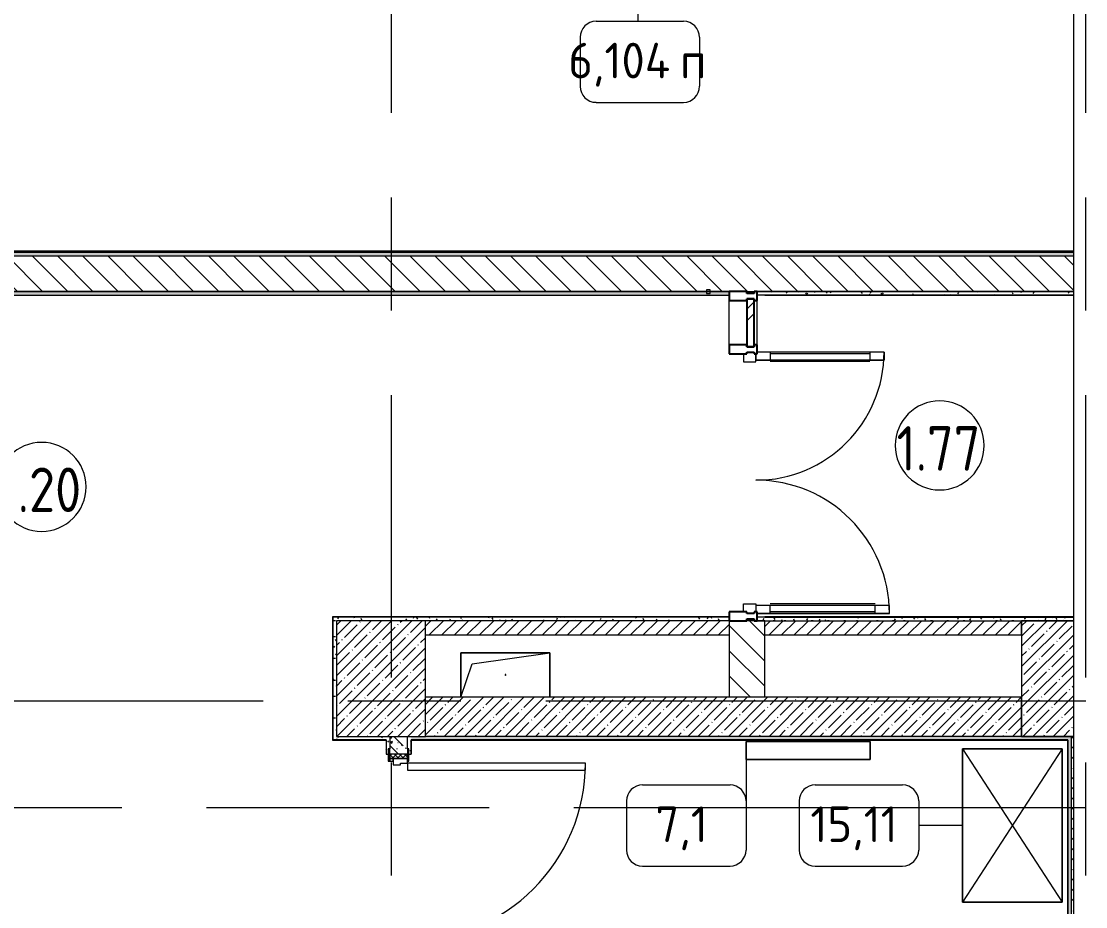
# Model space of a CAD drawing. Header units: millimetres. Extents: x 35840 to 252964, y -8553 to 29000.
# Drawn here: x 78580 to 84560, y 9942 to 14919 of the extents above; entities that cross this region are included whole.
import ezdxf

# ---------------------------------------------------------------- set-up
doc = ezdxf.new("R2010")
doc.units = ezdxf.units.MM
doc.linetypes.add('Осевая', pattern=[3175, 635, -476.25, 1587.5, -476.25])
for name, color, linetype, lineweight in [('A-AREA-IDEN', 7, 'Continuous', 9), ('A-DETL-GENF', 7, 'Continuous', 9), ('A-DOOR', 7, 'Continuous', 9), ('A-DOOR-FRAM-2', 7, 'Continuous', 9), ('A-GENM', 7, 'Continuous', 9), ('A-GLAZ-CURT', 7, 'Continuous', 9), ('A-GLAZ-CURT-1', 7, 'Continuous', 25), ('A-GLAZ-CWMG', 7, 'Continuous', 9), ('A-GLAZ-CWMG-1', 7, 'Continuous', 25), ('A-WALL', 7, 'Continuous', 9), ('I-FURN-IDEN', 7, 'Continuous', 9), ('I-WALL', 7, 'Continuous', 9), ('S-COLS', 7, 'Continuous', 9), ('Оси', 7, 'Continuous', 9), ('Оси-2', 7, 'Осевая', 9)]:
    doc.layers.add(name, color=color, linetype=linetype, lineweight=lineweight)
for name, color, linetype, lineweight, true_color in [('A-DOOR-1', 7, 'Continuous', 9, 0xc0c0c0), ('A-DOOR-FRAM-1', 7, 'Continuous', 9, 0xc0c0c0), ('A-WALL-1', 9, 'Continuous', 9, 0x808080), ('A-WALL-FNSH-1', 9, 'Continuous', 9, 0x808080), ('I-FURN-1', 9, 'Continuous', 9, 0x808080)]:
    doc.layers.add(name, color=color, linetype=linetype, lineweight=lineweight, true_color=true_color)
doc.styles.add('GOST Common', font='GOST_Common.ttf', dxfattribs={"height": 200})
doc.styles.add('GOST Common_1', font='GOST_Common.ttf', dxfattribs={"width": 0.9, "height": 250})
pattern_1 = [(45, (600, 0), (-57.02463, 57.02463), []), (45, (657.025, 0), (-57.02463, 57.02463), [100.806, -20.161, 3.353, -16.808])]
pattern_2 = [(135, (600, 0), (-70.71068, -70.71068), [])]
pattern_3 = [(0, (600, 0), (121.92, 30.48), [10.058, -81.382, 10.058, -81.382, -487.68]), (0, (600, 0), (121.92, 30.48), [-182.88, 10.058, -172.822, 10.058, -81.382, -213.36]), (0, (600, 0), (121.92, 30.48), [-457.2, 10.058, -50.902, 10.058, -142.342]), (120, (645.72, 15.24), (-87.356454, 90.345817), [10.058, -81.382, 10.058, -81.382, -487.68]), (120, (645.72, 15.24), (-87.356454, 90.345817), [-182.88, 10.058, -172.822, 10.058, -81.382, -213.36]), (120, (645.72, 15.24), (-87.356454, 90.345817), [-457.2, 10.058, -50.902, 10.058, -142.342]), (240, (660.96, 76.2), (-34.563546, -120.825817), [10.058, -81.382, 10.058, -81.382, -487.68]), (240, (660.96, 76.2), (-34.563546, -120.825817), [-182.88, 10.058, -172.822, 10.058, -81.382, -213.36]), (240, (660.96, 76.2), (-34.563546, -120.825817), [-457.2, 10.058, -50.902, 10.058, -142.342])]

# ---------------------------------------------------------------- blocks, each defined once
blk = doc.blocks.new('Системная панель - Стекло - 40мм-22736316-План расстановки мебели и оборудования 1 этажа в осях 12-23')
at = {"layer": 'A-GLAZ-CURT'}
h = blk.add_hatch(dxfattribs=at)
h.set_pattern_fill('FP_48', color=256, style=0, pattern_type=2)
h.set_pattern_definition([(135, (13125, -82197), (-282.8427, -282.8427), [200, -600]), (135, (13225, -82397), (-282.8427, -282.8427), [600, -200]), (135, (13325, -81997), (-282.8427, -282.8427), [200, -600])])
h.paths.add_polyline_path([(135, 0), (-135, 0), (-135, -40), (135, -40)])
at = {"layer": 'A-GLAZ-CURT-1'}
for p, q in [((135, 0), (-135, 0)), ((-135, 0), (-135, -40)), ((135, -40), (135, 0)), ((-135, -40), (135, -40))]:
    blk.add_line(p, q, dxfattribs=at)
blk = doc.blocks.new('Прямоугольный импост - Импост структурный с накладкой - 160мм Темный-32274872-План расстановки мебели и оборудования 1 этажа в осях 12-23')
at = {"layer": 'A-GLAZ-CWMG'}
for p, q in [((82557, 13100), (82557, 13350)), ((82714, 13100), (82714, 13350))]:
    blk.add_line(p, q, dxfattribs=at)
blk = doc.blocks.new('Прямоугольный импост - Импост структурный с накладкой - 160мм Темный-30755840-План расстановки мебели и оборудования 1 этажа в осях 12-23')
at = {"layer": 'A-GLAZ-CWMG-1'}
for p, q in [((-50, 40), (-50, 140)), ((-50, 140), (0, 140)), ((0, 140), (0, 40)), ((-40, 40), (-50, 40)), ((-50, -17), (-50, 0)), ((-50, 0), (-40, 0)), ((-40, 0), (-40, 40)), ((-10, 40), (-10, 0)), ((0, 40), (-10, 40)), ((-10, 0), (0, 0)), ((0, 0), (0, -17)), ((0, -17), (-50, -17))]:
    blk.add_line(p, q, dxfattribs=at)
blk = doc.blocks.new('Дверь_Витражная_остекление_ - ДВН_CОШ в витраже В-7-32274869-План расстановки мебели и оборудования 1 этажа в осях 12-23')
at = {"layer": 'A-DETL-GENF'}
for p, q in [((-735, 730), (-690, 730)), ((-735, 730), (-735, 17)), ((-690, 730), (-735, 730)), ((-735, 730), (-735, 17)), ((-690, 730), (-690, 10)), ((-690, 10), (-690, 730)), ((735, 760), (690, 760)), ((690, 760), (690, 10)), ((735, 760), (690, 760)), ((690, 760), (690, 10)), ((735, 760), (735, 17)), ((735, 17), (735, 760)), ((681, 680), (681, 90)), ((735, 680), (690, 680)), ((725, 680), (725, 90)), ((-735, 650), (-690, 650)), ((-725, 650), (-725, 90)), ((-681, 650), (-681, 90)), ((-735, 90), (-690, 90)), ((735, 90), (690, 90)), ((-690, 10), (-725, 10)), ((-725, 10), (-690, 10)), ((-680, 10), (-725, 10)), ((-680, -60), (-680, 10)), ((680, -60), (680, 10)), ((680, 10), (725, 10)), ((690, 10), (725, 10)), ((690, 10), (725, 10)), ((-725, -60), (-680, -60)), ((725, -60), (680, -60))]:
    blk.add_line(p, q, dxfattribs=at)
at = {"layer": 'A-DOOR-1'}
for p, q in [((-735, 730), (-735, 17)), ((735, 760), (735, 17))]:
    blk.add_line(p, q, dxfattribs=at)
for centre, radius, start, end in [((-735, 10), 720, 360, 90), ((735, 10), 750, 90, 180)]:
    blk.add_arc(centre, radius, start, end, dxfattribs=at)
blk = doc.blocks.new('Прямоугольный импост - Импост структурный с накладкой - 160мм Темный-30755836-План расстановки мебели и оборудования 1 этажа в осях 12-23')
at = {"layer": 'A-GLAZ-CWMG-1'}
for p, q in [((-25, 40), (-25, 140)), ((-25, 140), (25, 140)), ((25, 140), (25, 40)), ((-15, 40), (-25, 40)), ((-25, -17), (-25, 0)), ((-25, 0), (-15, 0)), ((-15, 0), (-15, 40)), ((15, 40), (15, 0)), ((25, 40), (15, 40)), ((15, 0), (25, 0)), ((25, 0), (25, -17)), ((25, -17), (-25, -17))]:
    blk.add_line(p, q, dxfattribs=at)
blk = doc.blocks.new('Прямоугольный импост - Импост структурный с накладкой - 160мм Темный-30755843-План расстановки мебели и оборудования 1 этажа в осях 12-23')
at = {"layer": 'A-GLAZ-CWMG-1'}
for p, q in [((0, 140), (-50, 140)), ((-50, 140), (-50, 40)), ((0, 40), (0, 140)), ((-50, 40), (-40, 40)), ((-40, 0), (-50, 0)), ((-50, 0), (-50, -17)), ((-40, 40), (-40, 0)), ((-10, 0), (-10, 40)), ((-10, 40), (0, 40)), ((0, 0), (-10, 0)), ((0, -17), (0, 0)), ((-50, -17), (0, -17))]:
    blk.add_line(p, q, dxfattribs=at)
blk = doc.blocks.new('110_Дверь_СКБ_1Ст_Внутренняя1 - Д-4 _п_ 1100x2100h_су мгн 2-33304581-План расстановки мебели и оборудования 1 этажа в осях 12-23')
at = {"layer": 'A-DOOR'}
h = blk.add_hatch(dxfattribs=at)
h.set_pattern_fill('FP_25', color=256, style=0, pattern_type=2)
h.set_pattern_definition([(135, (1751.41, 114.685), (-14.14214, -14.14214), []), (225, (1751.41, 114.685), (14.14214, -14.14214), [])])
h.paths.add_polyline_path([(562.5, 50), (537.5, 50), (537.5, -50), (562.5, -50)])
at = {"layer": 'A-DOOR-FRAM-2'}
h = blk.add_hatch(dxfattribs=at)
h.set_pattern_fill('FP_26', color=256, style=0, pattern_type=2)
h.set_pattern_definition([(45, (-371.384, 114.685), (-14.1421, 14.1421), []), (135, (-371.384, 114.685), (-14.1421, -14.1421), [])])
h.paths.add_polyline_path([(-537.5, 50), (-537.5, -50), (-512.5, -50), (-512.5, 50)])
at = {"layer": 'A-DOOR-1'}
for p, q in [((-487.5, 1050), (-487.5, 50)), ((-447.5, 1050), (-487.5, 1050)), ((-447.5, 50), (-447.5, 1050)), ((-487.5, 50), (-447.5, 50))]:
    blk.add_line(p, q, dxfattribs=at)
blk.add_arc((-487.5, 50), 1000, 360, 90, dxfattribs=at)
at = {"layer": 'A-DOOR-FRAM-1'}
for p, q in [((-497.5, 58), (-567.5, 58)), ((-567.5, 58), (-567.5, 50)), ((-567.5, 50), (-497.5, 50)), ((-512.5, 50), (-537.5, 50)), ((-537.5, 50), (-537.5, -50)), ((-487.5, 50), (-512.5, 50)), ((-512.5, 50), (-512.5, -30)), ((-512.5, -50), (-512.5, 50)), ((-497.5, 50), (-512.5, 50)), ((-512.5, 50), (-512.5, 49)), ((-512.5, 49), (-497.5, 49)), ((-497.5, 50), (-497.5, 58)), ((-497.5, 49), (-497.5, 50)), ((-487.5, 10), (-487.5, 50)), ((-477.5, 10), (-487.5, 10)), ((-477.5, -30), (-477.5, 10)), ((512.5, 10), (502.5, 10)), ((502.5, 10), (502.5, -30)), ((512.5, 50), (512.5, 10)), ((537.5, 50), (512.5, 50)), ((592.5, 58), (522.5, 58)), ((522.5, 58), (522.5, 50)), ((537.5, 50), (522.5, 50)), ((522.5, 50), (522.5, 49)), ((522.5, 50), (592.5, 50)), ((522.5, 49), (537.5, 49)), ((537.5, -30), (537.5, 50)), ((562.5, 50), (537.5, 50)), ((537.5, 50), (537.5, -50)), ((537.5, 49), (537.5, 50)), ((562.5, -50), (562.5, 50)), ((592.5, 50), (592.5, 58)), ((-497.5, -50), (-567.5, -50)), ((-567.5, -50), (-567.5, -58)), ((-567.5, -58), (-497.5, -58)), ((-537.5, -50), (-512.5, -50)), ((-512.5, -30), (-477.5, -30)), ((-497.5, -30), (-512.5, -30)), ((-512.5, -30), (-512.5, -50)), ((-512.5, -50), (-497.5, -50)), ((-497.5, -50), (-497.5, -30)), ((-497.5, -58), (-497.5, -50)), ((502.5, -30), (537.5, -30)), ((537.5, -30), (522.5, -30)), ((522.5, -30), (522.5, -50)), ((522.5, -50), (537.5, -50)), ((592.5, -50), (522.5, -50)), ((522.5, -50), (522.5, -58)), ((522.5, -58), (592.5, -58)), ((537.5, -50), (537.5, -30)), ((537.5, -50), (562.5, -50)), ((592.5, -58), (592.5, -50))]:
    blk.add_line(p, q, dxfattribs=at)
blk = doc.blocks.new('BSC_Колонна _Прямоугольная - 650х500-V61-План расстановки мебели и оборудования 1 этажа в осях 12-23')
at = {"layer": 'S-COLS'}
h = blk.add_hatch(dxfattribs=at)
h.set_pattern_fill('FP_82', color=256, style=0, pattern_type=2)
h.set_pattern_definition([(135, (11225, -80000), (-57.02463, -57.02463), []), (135, (11225, -79942.975), (-57.02463, -57.02463), [100.806, -20.161, 3.353, -16.808])])
h.paths.add_polyline_path([(325, -128.3), (325, 250), (-325, 250), (-325, -250), (325, -250)])
for p, q in [((325, 250), (-325, 250)), ((-325, 250), (-325, -250)), ((325, -250), (325, 250)), ((-325, -250), (325, -250))]:
    blk.add_line(p, q, dxfattribs=at)
blk = doc.blocks.new('GM_Отверстие прямоугольное _в плите_ - Отверстие-V66-План расстановки мебели и оборудования 1 этажа в осях 12-23')
at = {"layer": 'A-GENM'}
for p, q in [((-250, -125), (-250, 125)), ((-250, 125), (250, 125)), ((250, 125), (-250, 125)), ((-250, 125), (-250, -125)), ((-187.5, 62.5), (250, 125)), ((250, 125), (250, -125)), ((250, -125), (250, 125)), ((-250, -125), (-187.5, 62.5))]:
    blk.add_line(p, q, dxfattribs=at)
for start, end in [(360, 180), (180, 360)]:
    blk.add_arc((0, 0), 2.5, start, end, dxfattribs=at)
blk = doc.blocks.new('Шкаф параметрический - 15_11-25643356-План расстановки мебели и оборудования 1 этажа в осях 12-23')
at = {"layer": 'I-FURN-1'}
for p, q in [((0, 0), (860, 560)), ((0, 560), (860, 0)), ((860, 560), (0, 560)), ((0, 560), (0, 0)), ((0, 0), (0, 560)), ((0, 560), (860, 560)), ((860, 0), (860, 560)), ((860, 560), (860, 0)), ((0, 0), (860, 0)), ((860, 0), (0, 0))]:
    blk.add_line(p, q, dxfattribs=at)
blk = doc.blocks.new('DET_L_Линия разрыва - М100-30654842-План расстановки мебели и оборудования 1 этажа в осях 12-23')
at = {"layer": 'A-DETL-GENF'}
blk.add_line((11739.9, 0), (0, 0), dxfattribs=at)
blk = doc.blocks.new('Марка_Мебель - В прямоуг_Balcon_Марка-25523697-План расстановки мебели и оборудования 1 этажа в осях 12-23')
at = {"layer": 'I-FURN-IDEN'}
for p, q in [((-2.455, 2.278), (2.455, 2.278)), ((-3.355, 1.378), (-3.355, -1.384)), ((3.355, 1.378), (3.355, -1.378)), ((-2.461, -2.278), (2.455, -2.278))]:
    blk.add_line(p, q, dxfattribs=at)
for centre, radius, start, end in [((-2.455, 1.378), 0.9, 90, 180), ((2.455, 1.378), 0.9, 0, 90), ((-2.461, -1.384), 0.893, 180, 270), ((2.455, -1.378), 0.9, 270, 0)]:
    blk.add_arc(centre, radius, start, end, dxfattribs=at)
blk = doc.blocks.new('Марка_Помещения - Номер-25198446-План расстановки мебели и оборудования 1 этажа в осях 12-23')
at = {"layer": 'A-AREA-IDEN'}
for start, end in [(360, 180), (180, 360)]:
    blk.add_arc((0, 0), 2.5, start, end, dxfattribs=at)

msp = doc.modelspace()

# ---------------------------------------------------------------- hatches: boundary and pattern name
at = {"layer": 'I-WALL'}
h = msp.add_hatch(dxfattribs=at)
h.set_pattern_fill('FP_20', color=256, style=0, pattern_type=2)
h.set_pattern_definition(pattern_2)
h.paths.add_polyline_path([(84490.7, 13400), (84490.7, 13600), (68650, 13600), (68650, 13400), (81921.1, 13400)])
h = msp.add_hatch(dxfattribs=at)
h.set_pattern_fill('FP_85', color=256, style=0, pattern_type=2)
h.set_pattern_definition(pattern_3)
h.paths.add_polyline_path([(84490.7, 13600), (84490.7, 13620), (70810, 13620), (70810, 13600), (81921.1, 13600)])
h = msp.add_hatch(dxfattribs=at)
h.set_pattern_fill('FP_85', color=256, style=0, pattern_type=2)
h.set_pattern_definition(pattern_3)
h.paths.add_polyline_path([(77312.8, 13380), (82557, 13380), (82557, 13400), (77299.8, 13400), (77299.8, 13380)])
h = msp.add_hatch(dxfattribs=at)
h.set_pattern_fill('FP_85', color=256, style=0, pattern_type=2)
h.set_pattern_definition(pattern_3)
h.paths.add_polyline_path([(84490.7, 13380), (84490.7, 13400), (82714, 13400), (82714, 13380), (82757, 13380)])
h = msp.add_hatch(dxfattribs=at)
h.set_pattern_fill('FP_85', color=256, style=0, pattern_type=2)
h.set_pattern_definition(pattern_3)
h.paths.add_polyline_path([(82557, 11550), (82557, 11570), (80330, 11570), (80330, 11550), (81921.1, 11550)])
h = msp.add_hatch(dxfattribs=at)
h.set_pattern_fill('FP_85', color=256, style=0, pattern_type=2)
h.set_pattern_definition(pattern_3)
h.paths.add_polyline_path([(80350, 10880), (80350, 11550), (80330, 11550), (80330, 10880)])
h = msp.add_hatch(dxfattribs=at)
h.set_pattern_fill('FP_49', color=256, style=0, pattern_type=2)
h.set_pattern_definition([(45, (600, 0), (-35.35534, 35.35534), [])])
h.paths.add_polyline_path([(84200, 11470), (84200, 11550), (82757, 11550), (82757, 11470)])
h.paths.add_polyline_path([(81921.1, 11470), (82557, 11470), (82557, 11550), (80850, 11550), (80850, 11470)])
h = msp.add_hatch(dxfattribs=at)
h.set_pattern_fill('FP_20', color=256, style=0, pattern_type=2)
h.set_pattern_definition(pattern_2)
h.paths.add_polyline_path([(82757, 11120), (82757, 11550), (82557, 11550), (82557, 11120)])
h = msp.add_hatch(dxfattribs=at)
h.set_pattern_fill('FP_85', color=256, style=0, pattern_type=2)
h.set_pattern_definition(pattern_3)
h.paths.add_polyline_path([(84490.7, 11550), (84490.7, 11570), (82714, 11570), (82714, 11550)])
h = msp.add_hatch(dxfattribs=at)
h.set_pattern_fill('FP_1', color=256, style=0, pattern_type=2)
h.set_pattern_definition(pattern_1)
h.paths.add_polyline_path([(84200, 10900), (84200, 11120), (80850, 11120), (80850, 10900), (81921.1, 10900)])
h = msp.add_hatch(dxfattribs=at)
h.set_pattern_fill('FP_85', color=256, style=0, pattern_type=2)
h.set_pattern_definition(pattern_3)
h.paths.add_polyline_path([(80630, 10880), (80650, 10880), (80650, 10900), (80350, 10900), (80350, 10880), (80629, 10880)])
h = msp.add_hatch(dxfattribs=at)
h.set_pattern_fill('FP_22', color=256, style=0, pattern_type=2)
h.set_pattern_definition([(135, (600, 0), (-75.43415, -75.43415), [106.68, -17.78, 3.556, -17.78]), (135, (600, 75.39), (-75.43415, -75.43415), []), (50, (600, 0), (127.52922, -11.15758), [13.335, -146.685]), (355, (600, 0), (-24.66966, 133.74002), [10.668, -117.348]), (100.451, (610.63, -0.93), (102.85973, 122.58178), [11.333, -124.663]), (46.184, (600, 35.56), (189.75516, -29.43036), [20.002, -220.027]), (96.636, (615.81, 33.1), (166.1822, 173.1996), [17, -186.995]), (351.184, (600, 35.56), (166.18393, 173.19757), [16.002, -176.022]), (21, (617.78, 26.67), (106.13027, -71.58603), [13.335, -146.685]), (326, (617.78, 26.67), (43.26188, 128.93175), [10.668, -117.348]), (71.451, (626.62, 20.7), (149.39198, 57.34505), [11.333, -124.663]), (37.5, (600, 0), (2.162228, 59.188357), [3.353, -112.573, 3.353, -115.773, -117.792]), (37.5, (600, 0), (2.162228, 59.188357), [-235.052, 3.353, -114.44]), (7.5, (600, 0), (46.773857, 70.12615), [3.353, -64.567, 3.353, -109.906, -44.894]), (7.5, (600, 0), (46.773857, 70.12615), [-181.178, 3.353, -41.542]), (327.5, (560.35, 0), (94.91367, -4.010093), [3.353, -41.097, 3.353, -135.331, -184.023]), (327.5, (560.35, 0), (94.91367, -4.010093), [-183.134, 3.353, -180.67]), (317.5, (542.57, 0), (103.69057, 17.79882), [3.353, -54.432, 3.353, -88.748, -130.683]), (317.5, (542.57, 0), (103.69057, 17.79882), [-149.885, 3.353, -127.33])])
h.paths.add_polyline_path([(80650, 9200), (80750, 9200), (80750, 9700), (80650, 9700), (80650, 9670)])
h.paths.add_polyline_path([(80750, 10800), (80750, 10900), (80650, 10900), (80650, 10800)])
h = msp.add_hatch(dxfattribs=at)
h.set_pattern_fill('FP_85', color=256, style=0, pattern_type=2)
h.set_pattern_definition(pattern_3)
h.paths.add_polyline_path([(80770, 9200), (80770, 9700), (80758, 9700), (80758, 9670), (80750, 9670), (80750, 9200)])
h.paths.add_polyline_path([(80770, 10800), (80770, 10900), (80750, 10900), (80750, 10830), (80758, 10830), (80758, 10800)])
h = msp.add_hatch(dxfattribs=at)
h.set_pattern_fill('FP_85', color=256, style=0, pattern_type=2)
h.set_pattern_definition(pattern_3)
h.paths.add_polyline_path([(84460, 10880), (84480, 10880), (84480, 10900), (80770, 10900), (80771, 10880), (81921.1, 10880)])
h = msp.add_hatch(dxfattribs=at)
h.set_pattern_fill('FP_1', color=256, style=0, pattern_type=2)
h.set_pattern_definition(pattern_1)
h.paths.add_polyline_path([(84490.7, 4050), (84490.7, 10900), (84480, 10900), (84480, 4050)])
h = msp.add_hatch(dxfattribs=at)
h.set_pattern_fill('FP_85', color=256, style=0, pattern_type=2)
h.set_pattern_definition(pattern_3)
h.paths.add_polyline_path([(80650, 9200), (80650, 9670), (80642, 9670), (80642, 9700), (80630, 9700), (80630, 9200)])
h.paths.add_polyline_path([(80642, 10800), (80642, 10830), (80650, 10830), (80650, 10880), (80630, 10880), (80630, 10800)])
h = msp.add_hatch(dxfattribs=at)
h.set_pattern_fill('FP_85', color=256, style=0, pattern_type=2)
h.set_pattern_definition(pattern_3)
h.paths.add_polyline_path([(84480, 4050), (84480, 10880), (84460, 10879), (84460, 4050)])
at = {"layer": 'S-COLS'}
h = msp.add_hatch(dxfattribs=at)
h.set_pattern_fill('FP_1', color=256, style=0, pattern_type=2)
h.set_pattern_definition(pattern_1)
h.paths.add_polyline_path([(84200, 10900), (84490.7, 10900), (84490.7, 11550), (84200, 11550), (84200, 11065.4)])

# ---------------------------------------------------------------- linework, layer by layer
at = {"layer": 'A-WALL'}
for p, q in [((84490.7, 13620), (70830, 13620)), ((77299.8, 13380), (82557, 13380)), ((84490.7, 13380), (82714, 13380)), ((84490.7, 10900), (80850, 10900)), ((80630, 10880), (80330, 10880)), ((80630, 10880), (80630, 10800)), ((80770, 10800), (80770, 10880)), ((84460, 10880), (80770, 10880)), ((84460, 4070), (84460, 10880))]:
    msp.add_line(p, q, dxfattribs=at)
at = {"layer": 'A-WALL-1'}
for p, q in [((66560, 13600), (84490.7, 13600)), ((73620, 13400), (84490.7, 13400)), ((82557, 13400), (77279.8, 13400)), ((82450, 13410), (82430, 13410)), ((82430, 13410), (82430, 13390)), ((82450, 13390), (82450, 13410)), ((82557, 13380), (82557, 13400)), ((84490.7, 13400), (82714, 13400)), ((82714, 13400), (82714, 13380)), ((82430, 13390), (82450, 13390)), ((82557, 11570), (80330, 11570)), ((80330, 11570), (80330, 10880)), ((82557, 11550), (80850, 11550)), ((82557, 11570), (82557, 11120)), ((82757, 11550), (82557, 11550)), ((82757, 11570), (82714, 11570)), ((82714, 11570), (82714, 11550)), ((82714, 11550), (84490.7, 11550)), ((82757, 11120), (82757, 11550)), ((84200, 11470), (84200, 11550)), ((80850, 11470), (82557, 11470)), ((82757, 11470), (84200, 11470)), ((84200, 11120), (80850, 11120)), ((84200, 10900), (84200, 11120)), ((80650, 10900), (80650, 10830)), ((80750, 10830), (80750, 10900)), ((84480, 4050), (84480, 10900)), ((80630, 10800), (80642, 10800)), ((80758, 10800), (80770, 10800))]:
    msp.add_line(p, q, dxfattribs=at)
at = {"layer": 'A-WALL-FNSH-1'}
for p, q in [((70830, 13628), (84490.7, 13628)), ((77300.8, 13379), (82557, 13379)), ((82557, 13379), (82557, 13380)), ((82757, 13380), (82757, 13379)), ((82757, 13379), (84490.7, 13379)), ((80329, 11571), (80329, 10879)), ((82557, 11571), (80329, 11571)), ((82557, 11570), (82557, 11571)), ((84490.7, 11571), (82757, 11571)), ((82757, 11571), (82757, 11570)), ((82757, 11570), (84490.7, 11570)), ((80329, 10879), (80629, 10879)), ((80629, 10879), (80629, 10800)), ((80771, 10880), (80771, 10800)), ((80771, 10879), (84459, 10879)), ((84459, 10879), (84459, 4071)), ((80629, 10800), (80630, 10800)), ((80770, 10800), (80771, 10800))]:
    msp.add_line(p, q, dxfattribs=at)
at = {"layer": 'I-FURN-1'}
for p, q in [((83348.4, 10870.4), (82651.6, 10870.4)), ((82651.6, 10870.4), (82651.6, 10769.6)), ((82651.6, 10769.6), (82651.6, 10870.4)), ((82651.6, 10870.4), (83348.4, 10870.4)), ((83348.4, 10769.6), (83348.4, 10870.4)), ((83348.4, 10870.4), (83348.4, 10769.6)), ((82651.6, 10769.6), (83348.4, 10769.6)), ((83348.4, 10769.6), (82651.6, 10769.6))]:
    msp.add_line(p, q, dxfattribs=at)
at = {"layer": 'I-FURN-IDEN'}
for p, q in [((82043.6, 15510), (82043.1, 14919.1)), ((82651.6, 10820), (82651.6, 10399)), ((83867, 10399), (83621.5, 10399))]:
    msp.add_line(p, q, dxfattribs=at)
at = {"layer": 'S-COLS'}
for p, q in [((84490.7, 11550), (84200, 11550)), ((84200, 11550), (84200, 10900)), ((84200, 10900), (84490.7, 10900))]:
    msp.add_line(p, q, dxfattribs=at)
at = {"layer": 'Оси'}
for p, q in [((81460, 13400), (83960, 13400)), ((82060, 11100), (84560, 11100)), ((82060, 10500), (84560, 10500))]:
    msp.add_line(p, q, dxfattribs=at)
at = {"layer": 'Оси-2'}
for p, q in [((80660, 593.7), (80660, 24890.1)), ((84560, 593.7), (84560, 19415.1)), ((39140.1, 13400), (81460, 13400)), ((39140.1, 11100), (82060, 11100)), ((40410.1, 10500), (82060, 10500))]:
    msp.add_line(p, q, dxfattribs=at)

# ---------------------------------------------------------------- block references
at = {"layer": 'A-AREA-IDEN', "xscale": 99.99999999999993, "yscale": 99.99999999999993, "zscale": 99.99999999999993}
for p in [(83739.6, 12535.1), (78694.3, 12302.3)]:
    msp.add_blockref('Марка_Помещения - Номер-25198446-План расстановки мебели и оборудования 1 этажа в осях 12-23', p, dxfattribs=at)
at = {"layer": 'A-DETL-GENF', "rotation": 90.00000000000031}
msp.add_blockref('DET_L_Линия разрыва - М100-30654842-План расстановки мебели и оборудования 1 этажа в осях 12-23', (84490.7, 3301.1), dxfattribs=at)
at = {"layer": 'A-DOOR-1'}
for name, p, rotation in [('Дверь_Витражная_остекление_ - ДВН_CОШ в витраже В-7-32274869-План расстановки мебели и оборудования 1 этажа в осях 12-23', (82697, 12325), 269.9999999999999), ('110_Дверь_СКБ_1Ст_Внутренняя1 - Д-4 _п_ 1100x2100h_су мгн 2-33304581-План расстановки мебели и оборудования 1 этажа в осях 12-23', (80700, 10262.5), 269.9999999999998)]:
    msp.add_blockref(name, p, dxfattribs=dict(at, rotation=rotation))
at = {"layer": 'A-GENM'}
msp.add_blockref('GM_Отверстие прямоугольное _в плите_ - Отверстие-V66-План расстановки мебели и оборудования 1 этажа в осях 12-23', (81300, 11245), dxfattribs=at)
at = {"layer": 'A-GLAZ-CURT', "rotation": 269.9999999999999}
msp.add_blockref('Системная панель - Стекло - 40мм-22736316-План расстановки мебели и оборудования 1 этажа в осях 12-23', (82697, 13225), dxfattribs=at)
at = {"layer": 'A-GLAZ-CWMG', "rotation": 89.99999999999993}
msp.add_blockref('Прямоугольный импост - Импост структурный с накладкой - 160мм Темный-30755843-План расстановки мебели и оборудования 1 этажа в осях 12-23', (82697, 13400), dxfattribs=at)
at = {"layer": 'A-GLAZ-CWMG'}
msp.add_blockref('Прямоугольный импост - Импост структурный с накладкой - 160мм Темный-32274872-План расстановки мебели и оборудования 1 этажа в осях 12-23', (0, 0), dxfattribs=at)
at = {"layer": 'A-GLAZ-CWMG', "extrusion": (0, 0, -1), "rotation": 270.0000000000001}
for name, p in [('Прямоугольный импост - Импост структурный с накладкой - 160мм Темный-30755836-План расстановки мебели и оборудования 1 этажа в осях 12-23', (-82697, 13075)), ('Прямоугольный импост - Импост структурный с накладкой - 160мм Темный-30755840-План расстановки мебели и оборудования 1 этажа в осях 12-23', (-82697, 11550))]:
    msp.add_blockref(name, p, dxfattribs=at)
at = {"layer": 'I-FURN-1', "rotation": 269.9999999999994}
msp.add_blockref('Шкаф параметрический - 15_11-25643356-План расстановки мебели и оборудования 1 этажа в осях 12-23', (83867, 10829), dxfattribs=at)
at = {"layer": 'I-FURN-IDEN', "xscale": 99.99999999999993, "yscale": 99.99999999999993, "zscale": 99.99999999999993}
for p in [(82055.1, 14691.3), (82316.1, 10399), (83286.1, 10399)]:
    msp.add_blockref('Марка_Мебель - В прямоуг_Balcon_Марка-25523697-План расстановки мебели и оборудования 1 этажа в осях 12-23', p, dxfattribs=at)
at = {"layer": 'S-COLS', "rotation": 270.0000000000007}
msp.add_blockref('BSC_Колонна _Прямоугольная - 650х500-V61-План расстановки мебели и оборудования 1 этажа в осях 12-23', (80600, 11225), dxfattribs=at)

# ---------------------------------------------------------------- texts
at = {"layer": 'A-AREA-IDEN', "char_height": 250, "width": 606.076, "attachment_point": 1, "style": 'GOST Common_1'}
for s, insert in [('1.77', (83497.7, 12643.6)), ('1.20', (78452.5, 12410.9))]:
    msp.add_mtext(s, dxfattribs=dict(at, insert=insert))
at = {"layer": 'I-FURN-IDEN', "char_height": 200, "attachment_point": 1, "style": 'GOST Common'}
for s, insert, width in [('6,104', (81653.1, 14798.4), 761.603), ('\\fGOST Common|b0|i0|c204|p34|;п', (82281.5, 14798.4), 176.371), ('7,1', (82142.6, 10506.1), 384.81), ('15,11', (83013.1, 10506.1), 625.316)]:
    msp.add_mtext(s, dxfattribs=dict(at, insert=insert, width=width))

doc.saveas('drawing.dxf')
